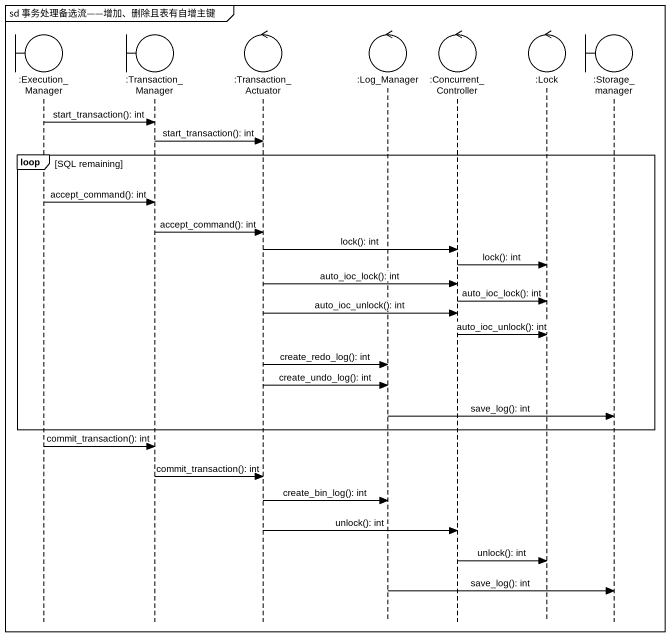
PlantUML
@startuml
mainframe sd 事务处理备选流——增加、删除且表有自增主键
hide footbox
boundary ":Execution_Manager" as Execution_Manager
boundary ":Transaction_Manager" as Transaction_Manager
control ":Transaction_Actuator" as Transaction_Actuator
control ":Log_Manager" as Log_Manager
control ":Concurrent_Controller" as Concurrent_Controller
control ":Lock" as Lock
boundary ":Storage_manager" as Storage_manager

Execution_Manager -> Transaction_Manager : start_transaction(): int
Transaction_Manager -> Transaction_Actuator : start_transaction(): int
loop SQL remaining
  Execution_Manager -> Transaction_Manager : accept_command(): int
  Transaction_Manager -> Transaction_Actuator : accept_command(): int
  Transaction_Actuator -> Concurrent_Controller : lock(): int
  Concurrent_Controller -> Lock : lock(): int
  Transaction_Actuator -> Concurrent_Controller : auto_ioc_lock(): int
  Concurrent_Controller -> Lock : auto_ioc_lock(): int
  Transaction_Actuator -> Concurrent_Controller : auto_ioc_unlock(): int
  Concurrent_Controller -> Lock : auto_ioc_unlock(): int
  Transaction_Actuator -> Log_Manager : create_redo_log(): int
  Transaction_Actuator -> Log_Manager : create_undo_log(): int
  Log_Manager -> Storage_manager : save_log(): int
end
Execution_Manager -> Transaction_Manager : commit_transaction(): int
Transaction_Manager -> Transaction_Actuator : commit_transaction(): int
Transaction_Actuator -> Log_Manager : create_bin_log(): int
Transaction_Actuator -> Concurrent_Controller : unlock(): int
Concurrent_Controller -> Lock : unlock(): int
Log_Manager -> Storage_manager : save_log(): int
@enduml
